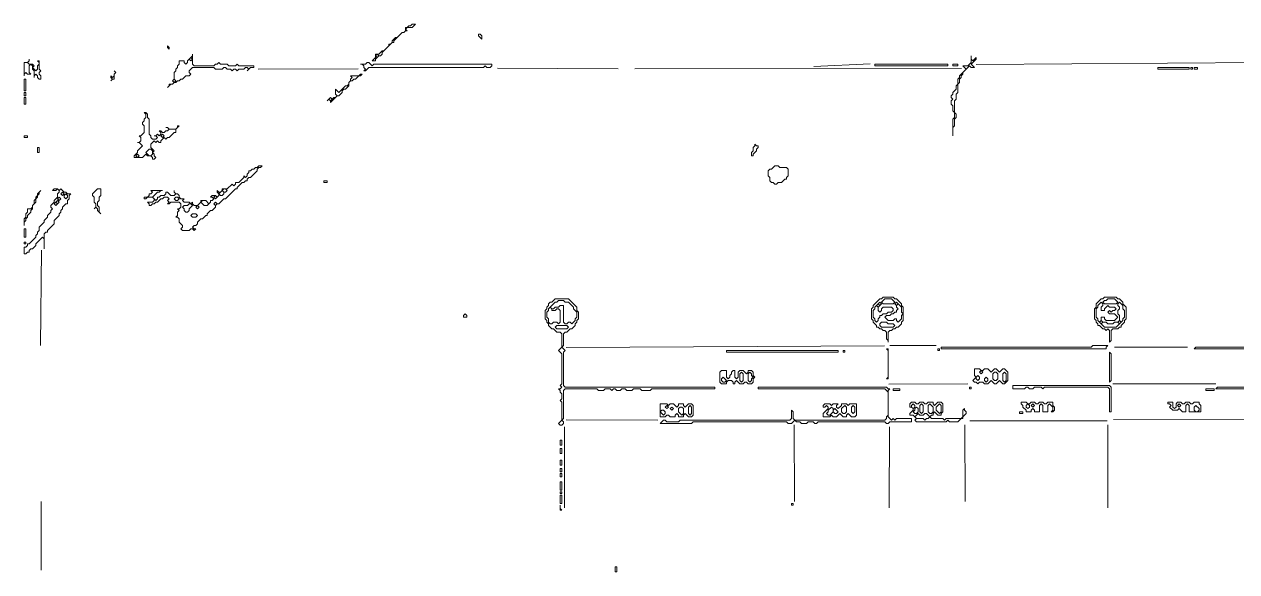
# Model space of a CAD drawing. Extents: x 10 to 1972, y 10 to 1392.
# Drawn here: x 10 to 738, y 1063 to 1392 of the extents above; entities that cross this region are included whole.
import ezdxf

# ---------------------------------------------------------------- set-up
doc = ezdxf.new("R2010")
doc.units = 0
for name, color, linetype, lineweight in [('TEXT_FALLBACK_OUTLINE', 2, 'Continuous', 0), ('TRACE_CURVE', 6, 'Continuous', 0), ('TRACE_STRAIGHT', 5, 'Continuous', 0), ('TRACE_TEXT_SYMBOL', 6, 'Continuous', 0)]:
    doc.layers.add(name, color=color, linetype=linetype, lineweight=lineweight)

msp = doc.modelspace()

# ---------------------------------------------------------------- linework, layer by layer
at = {"layer": 'TEXT_FALLBACK_OUTLINE', "color": 2}
for points in [[(429, 1184), (428, 1183), (428, 1177), (429, 1176), (432, 1176), (432, 1177), (433, 1178), (435, 1178), (436, 1177), (436, 1176), (437, 1176), (437, 1177), (438, 1178), (440, 1176), (442, 1176), (443, 1177), (444, 1177), (445, 1176), (447, 1176), (448, 1177), (448, 1179), (449, 1180), (448, 1181), (448, 1183), (447, 1184), (445, 1184), (445, 1183), (444, 1182), (442, 1184), (440, 1184), (439, 1183), (439, 1180), (438, 1179), (437, 1180), (437, 1184), (436, 1184), (435, 1183), (435, 1182), (434, 1181), (434, 1180), (433, 1179), (432, 1180), (432, 1184)], [(440, 1182), (441, 1183), (442, 1182), (442, 1178), (441, 1177), (440, 1178)], [(445, 1182), (446, 1183), (447, 1182), (447, 1181), (448, 1180), (447, 1179), (447, 1178), (446, 1177), (445, 1178)], [(581, 1185), (581, 1181), (582, 1180), (580, 1178), (581, 1177), (582, 1177), (583, 1176), (584, 1177), (586, 1177), (587, 1176), (589, 1176), (591, 1178), (593, 1176), (594, 1176), (596, 1178), (598, 1176), (599, 1176), (601, 1178), (601, 1183), (599, 1185), (598, 1185), (596, 1183), (594, 1185), (593, 1185), (591, 1183), (589, 1185), (587, 1185), (586, 1184), (585, 1184), (584, 1185)], [(582, 1180), (583, 1181), (584, 1180), (584, 1179), (583, 1178), (582, 1179)], [(584, 1183), (585, 1184), (586, 1183), (585, 1182)], [(592, 1182), (593, 1183), (594, 1183), (595, 1182), (595, 1179), (594, 1178), (593, 1178), (592, 1179)], [(598, 1182), (599, 1183), (600, 1182), (600, 1178), (599, 1177), (598, 1178)], [(429, 1179), (430, 1180), (432, 1178), (431, 1177), (430, 1177), (429, 1178)], [(532, 1173), (536, 1173), (536, 1172), (532, 1172)], [(578, 1174), (579, 1174), (579, 1173), (578, 1173)], [(587, 1179), (588, 1180), (589, 1179), (589, 1178), (588, 1177), (587, 1178)], [(720, 1173), (725, 1173), (725, 1172), (720, 1172)], [(392, 1164), (392, 1156), (395, 1156), (396, 1157), (397, 1157), (398, 1156), (401, 1156), (401, 1157), (402, 1158), (403, 1157), (403, 1156), (406, 1156), (406, 1157), (407, 1158), (409, 1156), (411, 1156), (412, 1157), (412, 1163), (411, 1164), (409, 1164), (407, 1162), (406, 1163), (406, 1164), (403, 1164), (403, 1163), (402, 1162), (400, 1164), (398, 1164), (397, 1163), (396, 1164)], [(392, 1159), (393, 1160), (394, 1160), (395, 1159), (395, 1158), (394, 1157)], [(395, 1162), (396, 1163), (397, 1162), (396, 1161)], [(398, 1161), (399, 1162), (400, 1161), (399, 1160)], [(403, 1161), (404, 1162), (405, 1162), (406, 1161), (406, 1158), (405, 1157), (403, 1159)], [(409, 1162), (410, 1163), (411, 1162), (411, 1158), (410, 1157), (409, 1158)], [(491, 1164), (490, 1163), (490, 1162), (491, 1162), (492, 1163), (493, 1162), (493, 1161), (490, 1158), (490, 1156), (494, 1156), (495, 1157), (496, 1156), (498, 1156), (500, 1158), (502, 1156), (504, 1156), (504, 1157), (505, 1158), (507, 1156), (509, 1156), (510, 1157), (510, 1164), (506, 1164), (505, 1163), (504, 1164), (501, 1164), (501, 1163), (499, 1161), (498, 1162), (498, 1163), (499, 1164), (496, 1164), (495, 1163), (494, 1164)], [(495, 1162), (496, 1161), (496, 1159), (494, 1157), (493, 1157), (492, 1158), (493, 1159), (493, 1160)], [(496, 1160), (497, 1161), (499, 1159), (498, 1158), (497, 1158), (496, 1159)], [(503, 1163), (504, 1162), (504, 1159), (503, 1158), (502, 1158), (501, 1159), (501, 1161)], [(507, 1162), (508, 1163), (509, 1162), (509, 1159), (508, 1158), (507, 1159)], [(543, 1165), (542, 1164), (542, 1162), (543, 1162), (544, 1161), (544, 1160), (542, 1158), (542, 1157), (544, 1157), (546, 1155), (545, 1154), (546, 1153), (564, 1153), (565, 1154), (566, 1153), (571, 1153), (573, 1155), (574, 1155), (574, 1156), (576, 1158), (576, 1159), (575, 1160), (575, 1161), (574, 1160), (574, 1156), (573, 1155), (564, 1155), (563, 1154), (562, 1155), (555, 1155), (554, 1156), (555, 1157), (556, 1157), (556, 1158), (557, 1159), (559, 1157), (561, 1157), (561, 1158), (562, 1159), (562, 1164), (561, 1165), (559, 1165), (557, 1163), (556, 1164), (556, 1165), (553, 1165), (552, 1164), (551, 1164), (550, 1165), (548, 1165), (547, 1164), (546, 1164), (545, 1165)], [(543, 1163), (544, 1164), (545, 1163), (545, 1162), (544, 1161), (543, 1162)], [(545, 1161), (546, 1162), (547, 1161), (547, 1159), (546, 1158), (545, 1158), (544, 1159), (545, 1160)], [(548, 1163), (549, 1164), (550, 1163), (550, 1159), (549, 1158), (548, 1159)], [(553, 1163), (554, 1164), (556, 1162), (556, 1159), (555, 1158), (554, 1158), (553, 1159)], [(560, 1164), (561, 1163), (561, 1159), (560, 1158), (558, 1160), (558, 1162)], [(608, 1159), (610, 1159), (610, 1158), (608, 1158)], [(609, 1165), (609, 1164), (610, 1163), (610, 1162), (612, 1160), (612, 1159), (615, 1159), (615, 1160), (616, 1161), (617, 1160), (617, 1159), (620, 1159), (620, 1163), (621, 1164), (622, 1163), (622, 1159), (625, 1159), (625, 1163), (626, 1164), (628, 1162), (628, 1160), (627, 1159), (628, 1159), (629, 1160), (629, 1162), (628, 1163), (628, 1165), (625, 1165), (624, 1164), (623, 1164), (622, 1165), (620, 1165), (619, 1164), (618, 1164), (617, 1165), (615, 1165), (614, 1164), (613, 1164), (612, 1165)], [(612, 1163), (613, 1164), (614, 1163), (614, 1162), (613, 1161), (612, 1162)], [(615, 1163), (616, 1164), (617, 1163), (616, 1162)], [(697, 1165), (697, 1164), (698, 1164), (699, 1163), (698, 1162), (700, 1160), (703, 1160), (704, 1161), (706, 1159), (708, 1159), (708, 1163), (709, 1164), (710, 1163), (710, 1159), (717, 1159), (717, 1163), (716, 1164), (716, 1165), (713, 1165), (712, 1164), (711, 1164), (710, 1165), (708, 1165), (707, 1164), (706, 1164), (705, 1165), (703, 1165), (702, 1164), (702, 1162), (701, 1161), (700, 1162), (700, 1165)], [(703, 1163), (704, 1164), (705, 1163), (704, 1162)], [(713, 1162), (714, 1163), (716, 1161), (716, 1160), (715, 1159), (714, 1159), (713, 1160)], [(547, 1158), (548, 1157), (550, 1157), (551, 1158), (552, 1158), (554, 1156), (553, 1155), (552, 1155), (551, 1154), (550, 1155), (546, 1155), (545, 1156)]]:
    msp.add_lwpolyline(points, close=True, dxfattribs=at)
at = {"layer": 'TRACE_CURVE', "color": 6}
for points in [[(329, 1227), (327, 1225), (326, 1225), (325, 1224), (325, 1223), (324, 1222), (324, 1221), (323, 1220), (323, 1215), (324, 1214), (324, 1213), (325, 1212), (325, 1211), (327, 1209), (328, 1209), (330, 1207), (332, 1207), (333, 1206), (333, 1198), (331, 1196), (333, 1194), (333, 1176), (332, 1175), (333, 1174), (332, 1173), (331, 1173), (332, 1172), (332, 1171), (333, 1170), (333, 1167), (332, 1166), (333, 1165), (333, 1154), (331, 1152), (332, 1151), (333, 1151), (334, 1152), (334, 1153), (333, 1154), (334, 1155), (334, 1172), (335, 1173), (354, 1173), (355, 1172), (358, 1172), (359, 1173), (362, 1173), (363, 1172), (364, 1173), (365, 1173), (366, 1172), (368, 1172), (369, 1173), (371, 1173), (372, 1172), (375, 1172), (376, 1173), (380, 1173), (381, 1172), (386, 1172), (387, 1173), (425, 1173), (425, 1174), (335, 1174)], [(335, 1174), (334, 1175), (334, 1195), (335, 1196), (333, 1198), (334, 1199), (334, 1206), (335, 1207), (336, 1207), (338, 1209), (339, 1209), (341, 1211), (341, 1212), (342, 1213), (342, 1214), (343, 1215), (343, 1219), (342, 1220), (342, 1222), (337, 1227), (329, 1227)], [(816, 1198), (714, 1198), (713, 1197), (829, 1197)], [(794, 1174), (727, 1174), (726, 1173), (798, 1173)]]:
    msp.add_lwpolyline(points, dxfattribs=at)
for points in [[(330, 1225), (331, 1226), (334, 1226), (335, 1225), (337, 1225), (340, 1222), (340, 1221), (342, 1219), (342, 1216), (341, 1215), (341, 1214), (339, 1212), (338, 1213), (337, 1213), (336, 1212), (335, 1212), (334, 1213), (334, 1223), (332, 1223), (331, 1222), (329, 1222), (328, 1221), (327, 1221), (326, 1222), (329, 1225)], [(325, 1221), (326, 1222), (327, 1221), (327, 1220), (329, 1220), (330, 1221), (331, 1221), (332, 1220), (332, 1213), (331, 1212), (330, 1213), (328, 1213), (327, 1212), (326, 1212), (325, 1213), (325, 1215), (324, 1216), (324, 1219), (325, 1220)], [(329, 1210), (330, 1211), (336, 1211), (337, 1210), (336, 1209), (330, 1209)]]:
    msp.add_lwpolyline(points, close=True, dxfattribs=at)
at = {"layer": 'TRACE_STRAIGHT', "color": 5}
for p, q in [((150.61, 1364.91), (210.63, 1365.28)), ((294.37, 1365.66), (366.88, 1365.26)), ((376.87, 1365.26), (573.13, 1365.38)), ((484.36, 1366.59), (518.16, 1368.18)), ((581.87, 1367.8), (798.13, 1369.33)), ((19.85, 1198.87), (20.27, 1256.18)), ((335.62, 1197.69), (526.88, 1198.71)), ((530, 1199), (558, 1199)), ((665, 1198), (709, 1198)), ((529.37, 1175.77), (576.88, 1175.97)), ((664, 1176), (726, 1176)), ((335.62, 1154.32), (390.63, 1154.07)), ((472.63, 1151.38), (472.69, 1105.12)), ((575.16, 1151.38), (575.26, 1105.13)), ((578.12, 1153.7), (660.62, 1153.69)), ((661.06, 1101.37), (661.11, 1151.38)), ((664.38, 1154.55), (748.13, 1154.36)), ((334.66, 1101.37), (334.68, 1150.12)), ((529.69, 1101.38), (529.83, 1150.13)), ((20.12, 1063.88), (20.23, 1105.13))]:
    msp.add_line(p, q, dxfattribs=at)
at = {"layer": 'TRACE_TEXT_SYMBOL', "color": 6}
for points in [[(243, 1392), (242, 1391), (241, 1391), (240, 1390), (239, 1390), (239, 1388), (238, 1387), (237, 1387), (234, 1384), (233, 1384), (231, 1382), (231, 1381), (230, 1380), (229, 1380), (229, 1379), (226, 1376), (225, 1376), (223, 1374), (221, 1374), (221, 1372), (219, 1370), (221, 1370), (221, 1371), (223, 1373), (224, 1373), (225, 1374), (225, 1375), (231, 1381), (232, 1381), (232, 1382), (237, 1387), (238, 1387), (239, 1388), (240, 1388), (239, 1389), (240, 1390), (243, 1390), (245, 1392)], [(283, 1386), (283, 1385), (285, 1383), (285, 1385), (284, 1386)], [(96, 1379), (96, 1378), (97, 1377), (97, 1378)], [(13, 1371), (13, 1370), (12, 1369), (10, 1369), (10, 1361), (10, 1362), (11, 1363), (12, 1362), (14, 1362), (13, 1363), (13, 1367), (14, 1368), (15, 1367), (15, 1365), (16, 1364), (16, 1360), (16, 1361), (17, 1362), (18, 1361), (18, 1360), (19, 1359), (20, 1359), (20, 1361), (19, 1362), (19, 1363), (20, 1364), (19, 1365), (19, 1370), (18, 1370), (19, 1369), (19, 1368), (18, 1367), (18, 1365), (17, 1364), (15, 1366), (16, 1367), (15, 1368), (13, 1368), (12, 1369), (13, 1370)], [(109, 1371), (110, 1372), (111, 1371), (110, 1370)], [(221, 1373), (222, 1374), (223, 1373), (222, 1372)], [(579, 1373), (579, 1369), (577, 1367), (574, 1367), (576, 1365), (572, 1361), (572, 1360), (571, 1359), (571, 1356), (570, 1355), (570, 1353), (568, 1351), (568, 1350), (567, 1349), (567, 1348), (568, 1347), (567, 1346), (567, 1344), (568, 1343), (568, 1340), (569, 1339), (569, 1336), (568, 1335), (568, 1325), (568, 1330), (569, 1331), (569, 1335), (570, 1336), (570, 1338), (569, 1339), (569, 1346), (570, 1347), (570, 1350), (571, 1351), (571, 1356), (572, 1357), (572, 1359), (573, 1360), (573, 1361), (574, 1362), (574, 1363), (578, 1367), (579, 1366), (581, 1366), (579, 1368), (582, 1371), (582, 1372), (580, 1370), (579, 1371)], [(64, 1364), (65, 1363), (64, 1362), (64, 1361), (63, 1360), (62, 1361), (62, 1360), (63, 1359), (62, 1358), (63, 1359), (64, 1359), (64, 1362), (65, 1363)], [(216, 1369), (215, 1368), (212, 1368), (213, 1368), (214, 1367), (214, 1366), (215, 1365), (214, 1364), (215, 1364), (217, 1366), (286, 1366), (287, 1367), (288, 1366), (290, 1366), (291, 1367), (291, 1368), (220, 1368), (219, 1367), (217, 1369)], [(521, 1368), (565, 1368), (565, 1367), (521, 1367)], [(568, 1368), (571, 1368), (571, 1367), (568, 1367)], [(691, 1366), (710, 1366), (710, 1365), (691, 1365)], [(711, 1366), (712, 1366), (712, 1365), (711, 1365)], [(713, 1366), (715, 1366), (715, 1365), (713, 1365)], [(10, 1359), (11, 1359), (11, 1352), (10, 1352)], [(99, 1358), (100, 1359), (101, 1358), (100, 1357)], [(212, 1362), (211, 1361), (206, 1361), (207, 1360), (206, 1359), (206, 1358), (205, 1357), (205, 1356), (204, 1355), (203, 1355), (199, 1351), (197, 1353), (197, 1350), (198, 1349), (197, 1348), (196, 1348), (195, 1347), (194, 1348), (192, 1346), (193, 1347), (194, 1346), (194, 1345), (198, 1349), (199, 1349), (201, 1351), (201, 1352), (202, 1353), (203, 1353), (205, 1355), (205, 1357), (206, 1358), (207, 1358), (208, 1359), (209, 1359), (211, 1361), (212, 1361), (213, 1362)], [(10, 1351), (11, 1351), (11, 1349), (10, 1349)], [(10, 1348), (11, 1348), (11, 1344), (10, 1344)], [(193, 1347), (194, 1348), (195, 1347), (194, 1346)], [(92, 1325), (93, 1326), (94, 1325), (93, 1324)], [(10, 1325), (12, 1325), (12, 1324), (10, 1324)], [(449, 1320), (449, 1319), (448, 1318), (448, 1316), (447, 1315), (447, 1313), (448, 1313), (448, 1314), (450, 1316), (450, 1317), (451, 1318), (451, 1319), (450, 1319)], [(18, 1318), (19, 1318), (19, 1315), (18, 1315)], [(77, 1313), (78, 1314), (79, 1313), (78, 1312)], [(85, 1317), (86, 1317), (87, 1316), (87, 1314), (86, 1313), (85, 1313), (83, 1315)], [(461, 1307), (459, 1305), (458, 1305), (457, 1304), (457, 1301), (458, 1300), (458, 1298), (459, 1297), (460, 1297), (461, 1296), (462, 1296), (463, 1297), (465, 1297), (467, 1299), (468, 1299), (468, 1300), (469, 1301), (469, 1305), (468, 1306), (464, 1306), (463, 1307)], [(190, 1298), (190, 1297), (192, 1297), (192, 1298)], [(20, 1292), (18, 1290), (18, 1289), (17, 1288), (17, 1287), (16, 1286), (16, 1284), (15, 1283), (15, 1282), (14, 1281), (12, 1281), (12, 1279), (11, 1278), (11, 1276), (10, 1275), (10, 1271), (10, 1273), (11, 1274), (11, 1275), (12, 1276), (12, 1277), (14, 1279), (14, 1280), (15, 1281), (15, 1283), (17, 1285), (17, 1287), (18, 1288), (18, 1289), (19, 1290), (19, 1291)], [(32, 1290), (33, 1291), (34, 1290), (33, 1289)], [(34, 1289), (35, 1290), (36, 1289), (36, 1288), (35, 1287), (34, 1288)], [(54, 1293), (51, 1290), (51, 1289), (52, 1288), (52, 1285), (53, 1284), (53, 1282), (52, 1281), (53, 1282), (54, 1281), (54, 1280), (56, 1278), (55, 1279), (55, 1282), (54, 1283), (54, 1285), (55, 1286), (55, 1288), (56, 1289), (56, 1293)], [(129, 1292), (130, 1291), (130, 1290), (129, 1289), (128, 1289), (127, 1290)], [(129, 1292), (130, 1293), (131, 1293), (132, 1292), (131, 1291), (130, 1291)], [(28, 1284), (29, 1285), (30, 1284), (29, 1283)], [(29, 1285), (30, 1286), (31, 1285), (30, 1284)], [(30, 1287), (31, 1288), (32, 1287), (31, 1286)], [(100, 1287), (101, 1288), (102, 1288), (103, 1287), (102, 1286), (101, 1286)], [(108, 1283), (109, 1284), (110, 1284), (111, 1283), (109, 1281), (109, 1280), (108, 1279), (107, 1279), (106, 1280), (106, 1281), (105, 1282), (106, 1283)], [(113, 1282), (114, 1283), (115, 1282), (114, 1281)], [(116, 1285), (117, 1286), (119, 1286), (121, 1284), (120, 1283), (118, 1283)], [(124, 1288), (125, 1289), (126, 1288), (125, 1287)], [(124, 1284), (125, 1285), (126, 1284), (125, 1283)], [(110, 1277), (111, 1278), (113, 1278), (114, 1277), (113, 1276), (111, 1276)], [(10, 1269), (11, 1269), (11, 1264), (10, 1264)], [(10, 1261), (11, 1261), (11, 1260), (10, 1260)], [(526, 1228), (525, 1227), (524, 1227), (520, 1223), (520, 1222), (519, 1221), (519, 1215), (520, 1214), (520, 1213), (522, 1211), (522, 1210), (523, 1210), (524, 1209), (525, 1209), (526, 1208), (527, 1208), (528, 1207), (528, 1203), (529, 1202), (529, 1201), (529, 1207), (530, 1208), (531, 1208), (532, 1209), (533, 1209), (534, 1210), (535, 1210), (537, 1212), (537, 1213), (538, 1214), (538, 1222), (537, 1223), (537, 1224), (534, 1227), (533, 1227), (532, 1228)], [(522, 1223), (523, 1224), (524, 1223), (523, 1222)], [(523, 1224), (524, 1225), (525, 1224), (524, 1223)], [(527, 1227), (531, 1227), (533, 1225), (532, 1224), (526, 1224), (525, 1225)], [(534, 1223), (535, 1224), (537, 1222), (537, 1219), (538, 1218), (537, 1217), (537, 1215), (535, 1213), (534, 1214), (534, 1215), (533, 1215), (532, 1214), (529, 1214), (527, 1216), (528, 1217), (530, 1217), (531, 1218), (532, 1218), (533, 1219), (534, 1219), (534, 1220), (535, 1221), (534, 1222)], [(533, 1224), (534, 1225), (535, 1224), (534, 1223)], [(659, 1228), (658, 1227), (657, 1227), (654, 1224), (654, 1222), (653, 1221), (653, 1215), (654, 1214), (654, 1213), (655, 1212), (655, 1211), (656, 1211), (658, 1209), (659, 1209), (660, 1208), (661, 1209), (662, 1208), (662, 1201), (663, 1202), (663, 1208), (664, 1209), (667, 1209), (668, 1210), (669, 1210), (669, 1211), (671, 1213), (671, 1214), (672, 1215), (672, 1222), (670, 1224), (670, 1225), (668, 1227), (667, 1227), (666, 1228)], [(657, 1225), (658, 1224), (658, 1223), (657, 1222), (657, 1220), (659, 1220), (659, 1221), (661, 1223), (662, 1222), (665, 1222), (666, 1221), (665, 1220), (664, 1220), (663, 1219), (662, 1220), (661, 1219), (662, 1218), (665, 1218), (667, 1216), (665, 1214), (660, 1214), (659, 1215), (659, 1216), (657, 1216), (657, 1214), (656, 1213), (655, 1214), (655, 1215), (654, 1216), (654, 1221), (655, 1222), (655, 1223)], [(660, 1226), (661, 1227), (665, 1227), (667, 1225), (666, 1224), (659, 1224), (658, 1225), (659, 1226)], [(667, 1224), (668, 1225), (670, 1223), (670, 1221), (671, 1220), (671, 1216), (670, 1215), (670, 1214), (669, 1213), (668, 1214), (668, 1217), (667, 1218), (667, 1220), (668, 1221), (668, 1222), (667, 1223)], [(275, 1218), (274, 1217), (274, 1216), (276, 1216), (276, 1217)], [(521, 1222), (522, 1223), (523, 1222), (523, 1220), (524, 1219), (525, 1220), (525, 1221), (526, 1222), (531, 1222), (532, 1221), (532, 1220), (531, 1219), (529, 1219), (528, 1218), (526, 1218), (525, 1217), (524, 1217), (524, 1216), (523, 1215), (523, 1214), (522, 1213), (521, 1214), (521, 1215), (520, 1216), (520, 1220), (521, 1221)], [(524, 1212), (525, 1213), (528, 1213), (529, 1212), (532, 1212), (533, 1211), (532, 1210), (525, 1210), (524, 1211)], [(656, 1213), (657, 1214), (658, 1213), (657, 1212)], [(657, 1212), (658, 1213), (660, 1213), (661, 1212), (664, 1212), (665, 1213), (667, 1213), (668, 1212), (666, 1210), (659, 1210)], [(667, 1213), (668, 1214), (669, 1213), (668, 1212)], [(432, 1196), (499, 1196), (499, 1195), (432, 1195)], [(502, 1196), (503, 1196), (503, 1195), (502, 1195)], [(528, 1197), (529, 1196), (529, 1180), (528, 1179), (529, 1179), (529, 1197)], [(559, 1197), (560, 1197), (560, 1196), (559, 1196)], [(652, 1199), (651, 1198), (561, 1198), (561, 1197), (660, 1197), (660, 1198), (661, 1199)], [(662, 1195), (662, 1177), (663, 1178), (663, 1194)], [(451, 1174), (451, 1173), (527, 1173), (529, 1171), (529, 1157), (528, 1156), (528, 1155), (527, 1154), (473, 1154), (472, 1155), (472, 1159), (471, 1160), (471, 1155), (470, 1154), (404, 1154), (403, 1153), (396, 1153), (395, 1154), (394, 1154), (392, 1152), (411, 1152), (412, 1153), (468, 1153), (469, 1152), (471, 1152), (473, 1154), (474, 1153), (476, 1153), (477, 1152), (480, 1152), (481, 1153), (484, 1153), (485, 1152), (486, 1152), (487, 1153), (527, 1153), (528, 1152), (529, 1152), (530, 1153), (543, 1153), (543, 1155), (534, 1155), (533, 1154), (532, 1155), (531, 1154), (529, 1156), (529, 1172), (530, 1173), (529, 1173), (528, 1174)], [(604, 1175), (604, 1173), (611, 1173), (612, 1174), (613, 1174), (614, 1173), (616, 1173), (617, 1174), (621, 1174), (622, 1173), (623, 1174), (661, 1174), (662, 1173), (662, 1159), (663, 1159), (663, 1174), (662, 1175)], [(332, 1142), (333, 1142), (333, 1139), (332, 1139)], [(332, 1137), (333, 1137), (333, 1134), (332, 1134)], [(332, 1130), (333, 1130), (333, 1127), (332, 1127)], [(332, 1125), (333, 1125), (333, 1123), (332, 1123)], [(332, 1122), (333, 1122), (333, 1120), (332, 1120)], [(332, 1117), (333, 1117), (333, 1112), (332, 1112)], [(332, 1111), (333, 1111), (333, 1110), (332, 1110)], [(332, 1109), (333, 1109), (333, 1104), (332, 1104)], [(332, 1103), (332, 1100), (333, 1100), (332, 1101)], [(471, 1104), (472, 1104), (472, 1103), (471, 1103)], [(365, 1066), (365, 1063), (366, 1063), (366, 1066)]]:
    msp.add_lwpolyline(points, close=True, dxfattribs=at)
for points in [[(111, 1374), (111, 1373), (108, 1370), (108, 1369), (107, 1368), (106, 1369), (106, 1370), (103, 1370), (103, 1368), (102, 1367), (102, 1366), (101, 1365), (101, 1364), (100, 1363), (100, 1359), (99, 1358), (100, 1357), (99, 1356), (97, 1356), (97, 1355), (96, 1354), (98, 1356), (99, 1356), (100, 1357), (101, 1357), (102, 1358), (103, 1358), (104, 1359), (105, 1359), (107, 1361), (109, 1361), (110, 1362), (109, 1363), (109, 1364), (111, 1366), (124, 1366), (125, 1365), (129, 1365), (130, 1366), (131, 1366), (132, 1365), (134, 1365), (135, 1364), (136, 1365), (137, 1365), (138, 1364), (139, 1365), (142, 1365), (143, 1366), (144, 1366), (145, 1365), (144, 1364), (146, 1366), (148, 1366), (148, 1367), (139, 1367), (138, 1368), (137, 1367), (133, 1367), (132, 1368), (128, 1368), (127, 1369), (126, 1368), (125, 1368)], [(125, 1368), (124, 1367), (112, 1367), (111, 1368), (111, 1374)], [(82, 1339), (83, 1338), (83, 1336), (82, 1335), (82, 1334), (81, 1333), (81, 1332), (82, 1331), (82, 1327), (80, 1325), (79, 1325), (80, 1324), (80, 1322), (79, 1321), (78, 1321), (79, 1321), (81, 1319), (78, 1316), (78, 1315), (76, 1313), (76, 1312), (81, 1312), (83, 1314), (84, 1313), (86, 1313), (87, 1312), (87, 1311), (88, 1311), (89, 1312), (88, 1313), (88, 1314), (87, 1315), (88, 1316), (86, 1318), (86, 1320), (88, 1322), (89, 1321), (90, 1322), (91, 1321), (92, 1321), (92, 1322), (94, 1324), (95, 1323), (96, 1324), (97, 1324), (100, 1327), (101, 1327), (101, 1329), (103, 1331), (102, 1331), (102, 1330), (101, 1329), (97, 1329), (96, 1330), (95, 1330), (96, 1330), (97, 1329), (96, 1328), (95, 1328), (94, 1327), (93, 1327), (92, 1328), (91, 1328), (92, 1327)], [(92, 1327), (92, 1326), (91, 1325), (90, 1326), (89, 1325), (88, 1325), (89, 1325), (90, 1324), (89, 1323), (87, 1323), (86, 1324), (86, 1325), (85, 1326), (85, 1335), (84, 1336), (84, 1338), (83, 1339), (82, 1339)], [(151, 1307), (150, 1306), (149, 1306), (148, 1305), (147, 1305), (146, 1304), (145, 1304), (145, 1303), (144, 1302), (144, 1301), (143, 1300), (142, 1301), (142, 1300), (139, 1297), (137, 1297), (137, 1296), (136, 1295), (135, 1296), (132, 1293), (129, 1293), (129, 1292), (128, 1291), (127, 1291), (126, 1292), (126, 1291), (127, 1290), (127, 1289), (126, 1288), (125, 1289), (123, 1289), (122, 1288), (123, 1288), (124, 1287), (123, 1286), (122, 1286), (122, 1285), (121, 1284), (119, 1286), (116, 1286), (116, 1285), (114, 1283), (112, 1283), (111, 1284), (111, 1285), (110, 1284), (109, 1285), (106, 1285), (105, 1286), (106, 1287), (104, 1287), (103, 1288), (103, 1289), (102, 1290), (101, 1290), (100, 1291), (100, 1292), (100, 1291), (101, 1290), (100, 1289), (98, 1289), (96, 1291), (95, 1291), (95, 1290), (94, 1289)], [(113, 1269), (112, 1269), (111, 1270), (112, 1271), (113, 1271), (114, 1272), (114, 1273), (116, 1275), (117, 1275), (119, 1277), (120, 1277), (120, 1278), (122, 1280), (123, 1280), (125, 1282), (125, 1283), (126, 1284), (127, 1284), (130, 1287), (131, 1287), (137, 1293), (138, 1293), (138, 1294), (141, 1297), (142, 1297), (143, 1298), (144, 1298), (144, 1299), (145, 1300), (146, 1300), (150, 1304), (150, 1305), (151, 1306), (152, 1306), (153, 1307), (151, 1307)], [(28, 1293), (27, 1292), (29, 1292), (30, 1293), (31, 1292), (31, 1291), (30, 1290), (30, 1288), (28, 1286), (28, 1285), (26, 1283), (26, 1282), (27, 1281), (26, 1280), (26, 1279), (24, 1277), (24, 1276), (22, 1274), (22, 1273), (19, 1270), (19, 1268), (18, 1267), (18, 1266), (17, 1265), (17, 1264), (13, 1260), (12, 1260), (12, 1259), (11, 1258), (10, 1258), (10, 1254), (11, 1254), (12, 1255), (13, 1255), (13, 1256), (14, 1257), (15, 1257), (17, 1259), (17, 1260), (21, 1264), (22, 1263), (22, 1257), (22, 1266), (23, 1267), (24, 1267), (24, 1268), (28, 1272), (28, 1274), (31, 1277), (31, 1278), (32, 1279), (32, 1280), (33, 1281), (33, 1282), (35, 1284), (36, 1284), (36, 1286), (37, 1287), (37, 1289), (38, 1290), (36, 1290), (35, 1291), (34, 1291), (32, 1293)], [(32, 1293), (31, 1292), (30, 1293), (28, 1293)], [(94, 1289), (92, 1289), (91, 1288), (90, 1288), (90, 1287), (89, 1286), (87, 1288), (90, 1291), (91, 1291), (92, 1292), (93, 1292), (86, 1292), (87, 1291), (86, 1290), (85, 1290), (85, 1289), (84, 1288), (82, 1288), (82, 1287), (83, 1287), (84, 1288), (87, 1288), (88, 1287), (88, 1286), (87, 1285), (84, 1285), (85, 1284), (85, 1283), (86, 1283), (87, 1284), (88, 1284), (89, 1285), (90, 1285), (92, 1287), (93, 1287), (94, 1288), (96, 1288), (97, 1287), (96, 1286), (97, 1285), (96, 1284), (97, 1284), (98, 1285), (103, 1285), (104, 1284), (104, 1282), (103, 1281), (102, 1281), (103, 1280), (102, 1279), (102, 1277), (101, 1276), (102, 1276), (103, 1275), (103, 1273), (105, 1271), (105, 1270), (104, 1269), (105, 1268), (109, 1268), (110, 1269), (111, 1269), (112, 1268), (113, 1269)]]:
    msp.add_lwpolyline(points, dxfattribs=at)

doc.saveas('drawing.dxf')
